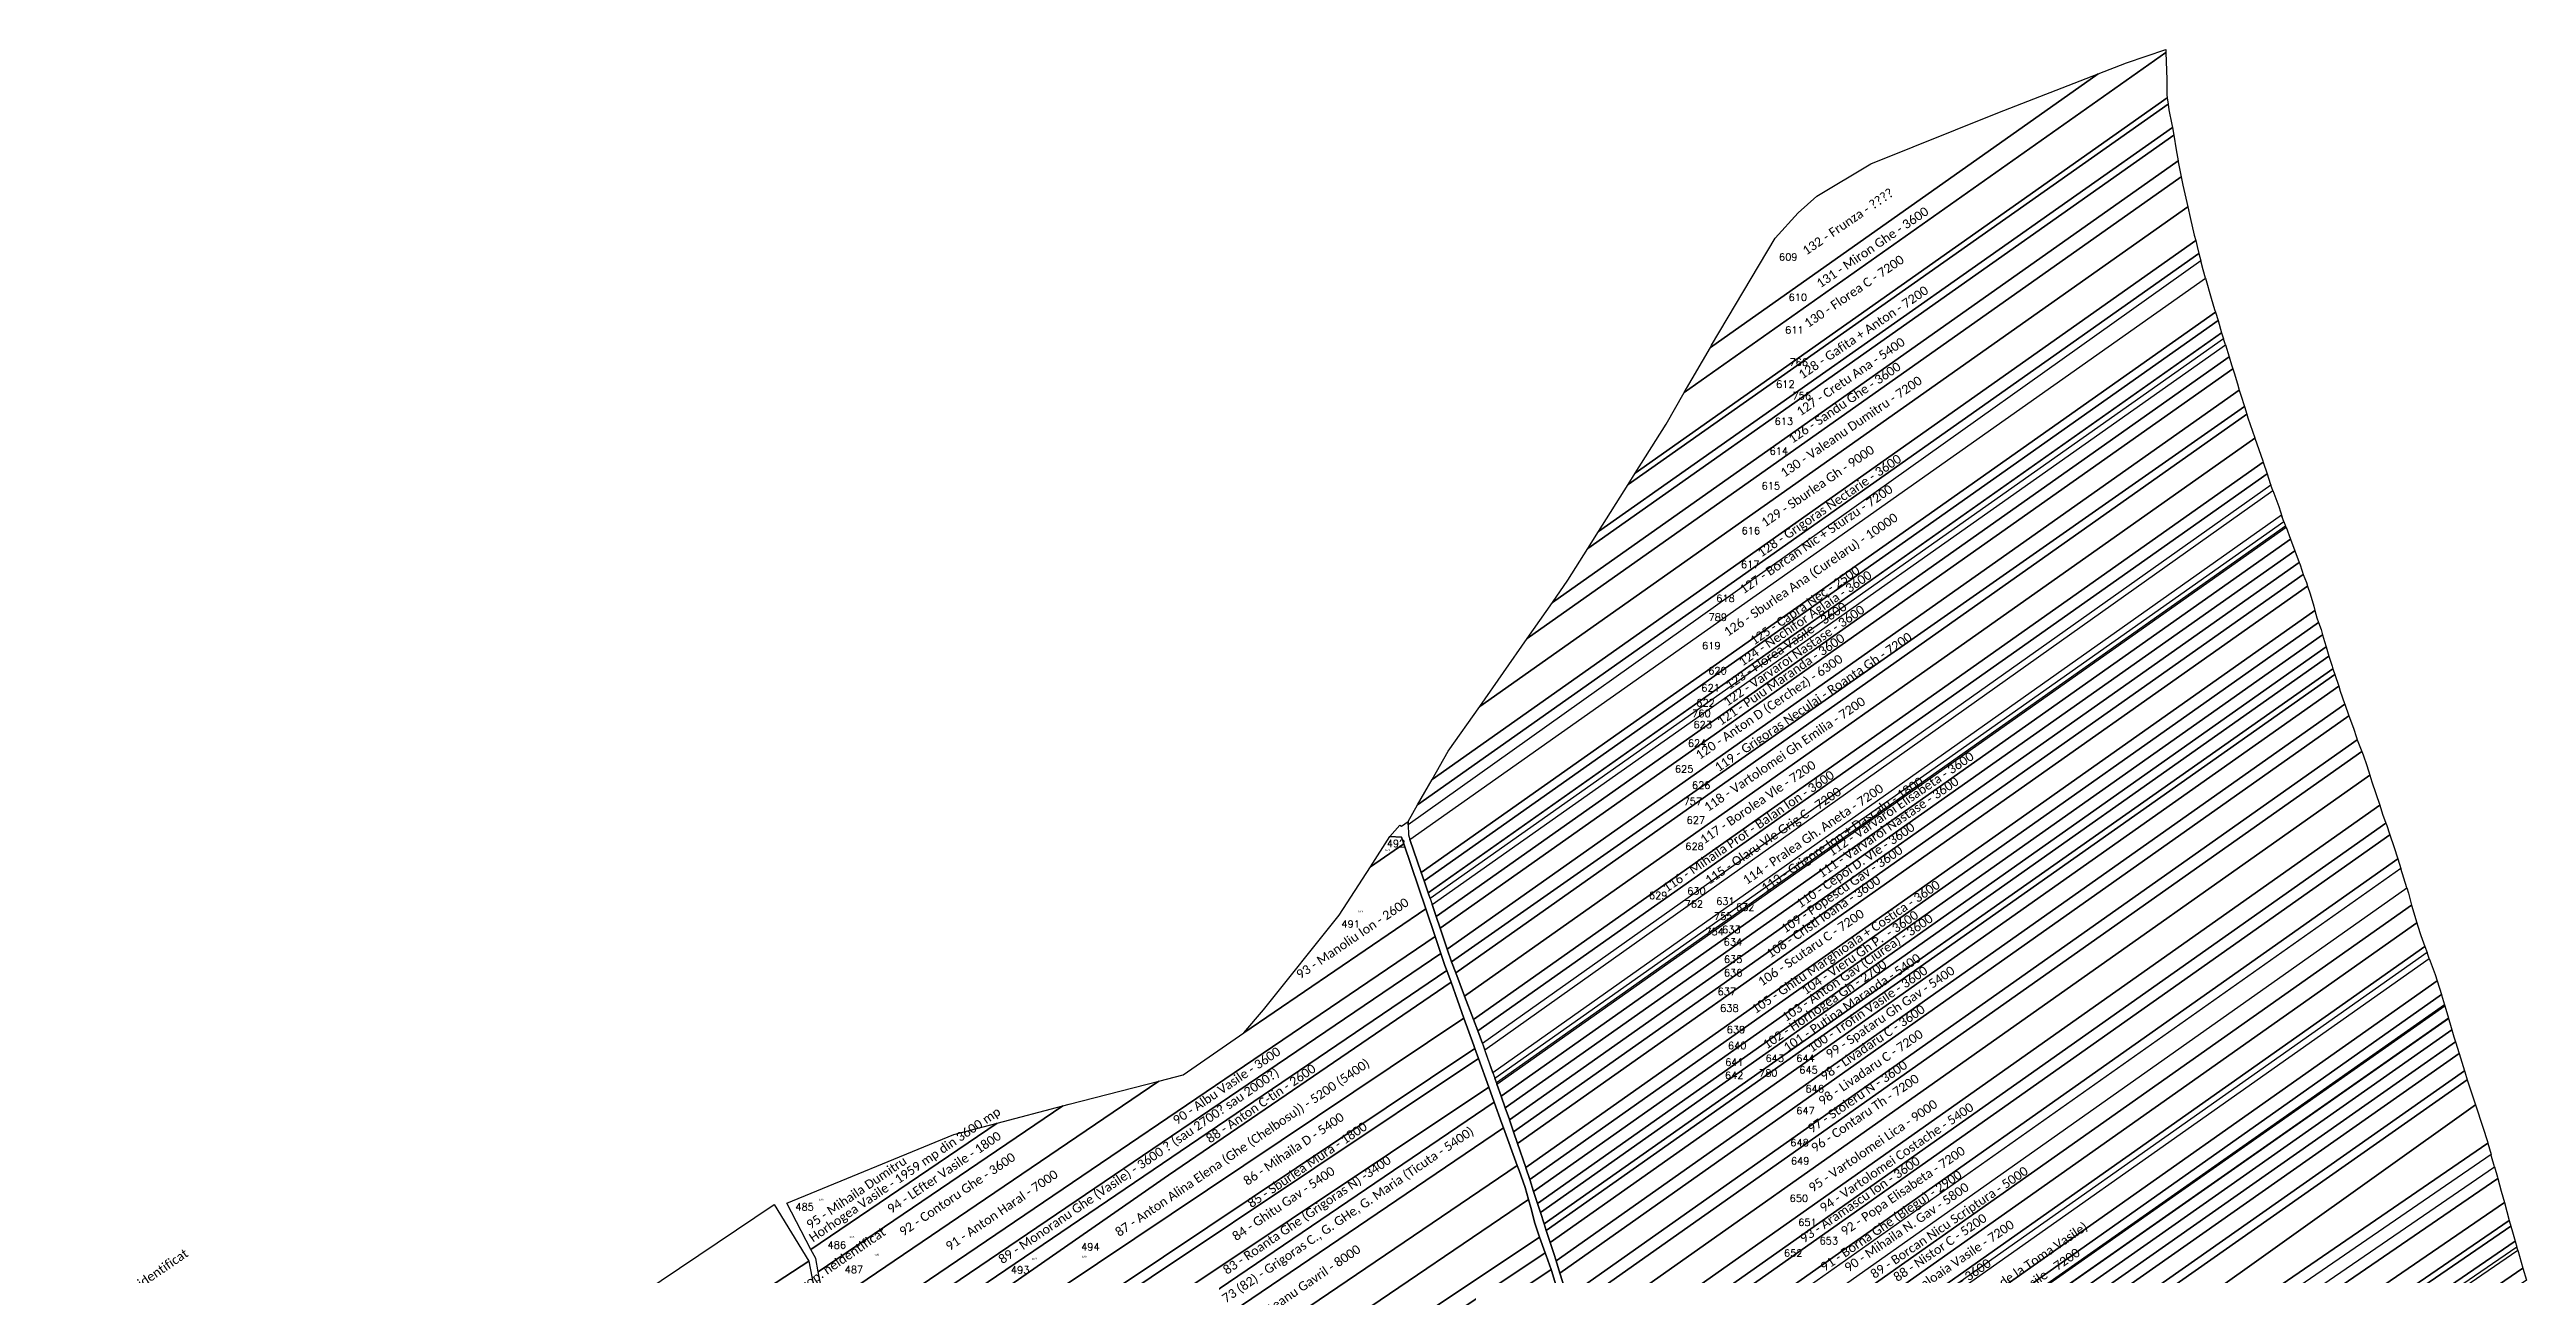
# Model space of a CAD drawing. Extents: x 612848 to 614465, y 646291 to 648325.
# Drawn here: x 612886 to 614261, y 647645 to 648325 of the extents above; entities that cross this region are included whole.
import ezdxf

# ---------------------------------------------------------------- set-up
doc = ezdxf.new("R2010")
doc.units = 0
doc.header["$LTSCALE"] = 0.5
doc.header["$MEASUREMENT"] = 0
for name, color, linetype in [('_CAT_FOL', 7, 'CONTINUOUS'), ('_IMPREJMUIT', 150, 'CONTINUOUS'), ('_NR_PARCELA', 50, 'CONTINUOUS'), ('_PARCELA_NOU_feb2025', 50, 'CONTINUOUS'), ('_TEXTE', 255, 'CONTINUOUS')]:
    doc.layers.add(name, color=color, linetype=linetype)
doc.layers.add('_ID', color=176, linetype='CONTINUOUS', lineweight=30)
doc.styles.get("Standard").update_dxf_attribs({"font": 'romans.shx'})
doc.styles.add('texte', font='calibri.ttf')

msp = doc.modelspace()

# ---------------------------------------------------------------- linework, layer by layer
at = {"layer": '_PARCELA_NOU_feb2025'}
for points in [[(614061.3, 648299.7), (614061.5, 648298.1), (613766, 648089.7), (613783.2, 648117), (613793.3, 648134.6), (614060.8, 648323.2), (614061.3, 648308.2)], [(614060.8, 648324.8), (614060.8, 648323.2), (613793.3, 648134.6), (613807.8, 648159.5), (614023.1, 648311.4), (614038.9, 648317.5)], [(613967.5, 648289.7), (614023.1, 648311.4), (613807.8, 648159.5), (613808.5, 648160.8), (613843.8, 648220.1), (613856.5, 648234.2), (613866.9, 648243.4), (613896.9, 648261.4)], [(613762.1, 648083.5), (614062, 648294.5), (614062.4, 648291.4), (614064.1, 648283.3), (614064.4, 648281.6), (613745.7, 648057.4)], [(613762.1, 648083.5), (613766, 648089.7), (614061.5, 648298.1), (614062, 648294.5)], [(614064.4, 648281.6), (614065.1, 648277.4), (613739.8, 648048), (613745.7, 648057.4), (614064.4, 648281.6), (614064.4, 648281.6)], [(614066.4, 648269.2), (614067.5, 648263), (613720.1, 648018), (613728.7, 648030.3), (613739.8, 648048), (614065.1, 648277.4)], [(614072.9, 648237.6), (613679.7, 647960.3), (613706.1, 647998), (614069.3, 648254.2), (614070.2, 648249.6)], [(614067.6, 648262.5), (614069.3, 648254.2), (613706.1, 647998), (613720.1, 648018), (614067.5, 648263)], [(614076.5, 648221.8), (614077.3, 648218.8), (613653.3, 647919.8), (613662.3, 647935.5), (613679.7, 647960.3), (614072.9, 648237.6), (614074.2, 648231.7)], [(614080.2, 648207.5), (614080.2, 648207.5), (613640, 647894.6), (613640, 647894.6), (613640, 647896.5), (613645.2, 647905.7), (614079.1, 648211.7)], [(614078.1, 648215.6), (614079.1, 648211.7), (613645.2, 647905.7), (613653.3, 647919.8), (614077.3, 648218.8)], [(613640, 647894.6), (613640.1, 647889), (613641, 647886.4), (614082.8, 648197.9), (614081.5, 648202.6), (614080.2, 648207.5)], [(614087.8, 648180.5), (614088.3, 648179.1), (613647.3, 647868.1), (613641, 647886.4), (614082.8, 648197.9), (614085.9, 648186.8)], [(614089.7, 648174.4), (613648.8, 647863.5), (613647.3, 647868.1), (614088.3, 648179.1)], [(614091.7, 648167.7), (613651.1, 647856.9), (613648.8, 647863.5), (614089.7, 648174.4)], [(614091.7, 648167.7), (614092.8, 648164.3), (613652.2, 647853.7), (613651.1, 647856.9), (614091.7, 648167.7)], [(613652.2, 647853.7), (613653.3, 647850.4), (614093.8, 648161), (614092.8, 648164.3)], [(614095.9, 648154.3), (613655.5, 647843.8), (613653.3, 647850.4), (614093.8, 648161)], [(614097.2, 648149.8), (614098, 648147.6), (613657.8, 647837.2), (613655.5, 647843.8), (614095.9, 648154.3)], [(614100.5, 648139.3), (614101.5, 648135.8), (613661.7, 647825.6), (613657.8, 647837.2), (614098, 648147.6), (614098.7, 648145.5)], [(613664.1, 647818.6), (613661.7, 647825.6), (614101.5, 648135.8), (614102.4, 648133.1), (614104.4, 648126.7), (614104.4, 648126.8), (613664.1, 647818.6)], [(613666.4, 647812.5), (613664.1, 647818.6), (614104.4, 648126.8), (614105.7, 648122.4)], [(614110.2, 648109.4), (614110.2, 648109.2), (613671.3, 647799.6), (613666.4, 647812.5), (614105.7, 648122.4), (614106.3, 648120.5)], [(614114.5, 648096.5), (614114.7, 648095.9), (613676.2, 647786.6), (613671.3, 647799.6), (614110.2, 648109.2)], [(614116.9, 648089.3), (613678.6, 647780.2), (613676.2, 647786.6), (614114.7, 648095.9)], [(613681.2, 647773.3), (613678.6, 647780.2), (614116.9, 648089.3), (614118.7, 648084.1), (614119.1, 648083), (613681.2, 647773.3)], [(613681.2, 647773.3), (613682.5, 647769.7), (614120.2, 648080.1), (614119.1, 648083)], [(614123.4, 648071.3), (614125.4, 648065.3), (614125, 648066.5), (613687, 647757), (613682.5, 647769.7), (614120.2, 648080.1)], [(613687, 647757), (613688.1, 647754), (614126.3, 648063), (614125.4, 648065.3), (614125, 648066.5)], [(614127.2, 648060.4), (613689, 647751.4), (613688.1, 647754), (614126.3, 648063)], [(613689, 647751.4), (613689.2, 647750.7), (614127.5, 648059.7), (614127.2, 648060.4)], [(614129.9, 648053.2), (613691.6, 647744.1), (613689.2, 647750.7), (614127.5, 648059.7)], [(614132.3, 648046.7), (613693.9, 647737.5), (613691.6, 647744.1), (614129.9, 648053.2)], [(613696.2, 647731.1), (613693.9, 647737.5), (614132.3, 648046.7), (614134.8, 648040.2), (613696.2, 647730.9)], [(614136.4, 648035.4), (614137, 648033.6), (613698.5, 647724.3), (613696.2, 647730.9), (614134.8, 648040.2), (614135.1, 648039.5)], [(614138.8, 648029), (614139.4, 648027.1), (613700.7, 647717.7), (613698.5, 647724.3), (614137, 648033.6)], [(614142.9, 648016), (614143.5, 648013.6), (613705.3, 647704.5), (613700.7, 647717.7), (614139.4, 648027.1), (614140.8, 648022.7)], [(613705.3, 647704.3), (613705.3, 647704.5), (614143.5, 648013.6), (614144.6, 648009.5), (614145.5, 648006.8), (613707.5, 647697.8)], [(614146.9, 648003), (614147.7, 648000.1), (613709.6, 647691.1), (613707.5, 647697.8), (614145.5, 648006.8)], [(614148.8, 647996.4), (614149.7, 647993.3), (613711.8, 647684.5), (613709.6, 647691.1), (614147.7, 648000.1)], [(614151.3, 647988.2), (613713.5, 647679.5), (613711.8, 647684.5), (614149.7, 647993.3)], [(614153, 647982.6), (614153.5, 647981.2), (613715.6, 647673.1), (613713.5, 647679.5), (614151.3, 647988.2)], [(614153.5, 647981.2), (614154.5, 647978.1), (613716.7, 647669.4), (613715.6, 647673.1)], [(614156.7, 647971.5), (613718.9, 647662.8), (613716.7, 647669.4), (614154.5, 647978.1)], [(613720.9, 647656.8), (613718.9, 647662.8), (614156.7, 647971.5), (614157.6, 647968.7), (614160, 647961.9), (614160.1, 647961.5), (613722.2, 647652.7)], [(614162.4, 647955.1), (614162.4, 647955), (613724.2, 647645.9), (613722.2, 647652.7), (614160.1, 647961.5)], [(614166.5, 647943), (614167, 647941.8), (613728.4, 647632.4), (613724.2, 647645.9), (614162.4, 647955), (614165, 647948.3)], [(614169.5, 647935.3), (613730.5, 647625.7), (613728.4, 647632.4), (614167, 647941.8)], [(614172.3, 647927.6), (614174, 647922.1), (613734.6, 647612.2), (613730.5, 647625.7), (614169.5, 647935.3), (614170.2, 647933.4)], [(614175.1, 647918.4), (614179.5, 647905.5), (613739.8, 647595.4), (613734.6, 647612.2), (614174, 647922.1)], [(614181.1, 647900.6), (614182.9, 647895.6), (613742.9, 647585.3), (613739.8, 647595.4), (614179.5, 647905.5)], [(614183.2, 647894.7), (614185.1, 647889), (613744.9, 647578.6), (613742.9, 647585.3), (614182.9, 647895.6)], [(613601.6, 647844.4), (613619, 647871.3), (613637.6, 647884), (613649.8, 647847.9), (613548.8, 647779.1), (613559.7, 647792)], [(613636.3, 647887.8), (613637.6, 647884), (613619, 647871.3), (613629.8, 647888.1)], [(614187.3, 647882.6), (614189.5, 647875.7), (613748.9, 647565), (613744.9, 647578.6), (614185.1, 647889)], [(613750.1, 647561.2), (613748.9, 647565), (614189.5, 647875.7), (614191.2, 647870.4), (613750.6, 647559.7)], [(613750.6, 647559.7), (613754.4, 647549.1), (614194.6, 647859.6), (614191.2, 647870.4)], [(614197, 647850.7), (614197.2, 647850.1), (613757.6, 647540.1), (613754.4, 647549.1), (614194.6, 647859.6), (614195.5, 647856.6)], [(613548.8, 647779.1), (613649.8, 647847.9), (613655, 647832.6), (613336.9, 647616.9), (613328, 647619.7), (613319.4, 647628.8), (613501.5, 647752.3), (613515.1, 647755.8)], [(614200.1, 647840.3), (613761, 647530.6), (613757.6, 647540.1), (614197.2, 647850.1)], [(613763, 647525.2), (613761, 647530.6), (614200.1, 647840.3), (614200.5, 647838.9), (614202.3, 647833.1), (614204.5, 647827), (613764.9, 647517)], [(613336.9, 647616.9), (613655, 647832.6), (613658.2, 647823.2), (613348.6, 647613.4)], [(614205.8, 647823.7), (614205.8, 647823.7), (613765.7, 647513.5), (613764.9, 647517), (614204.5, 647827)], [(613660.4, 647816.6), (613661.5, 647813.7), (613360.6, 647609.7), (613348.6, 647613.4), (613658.2, 647823.2)], [(613417, 647637.7), (613393.4, 647623.1), (613367.9, 647607.5), (613360.6, 647609.7), (613661.5, 647813.7), (613663.8, 647807.3), (613506.9, 647700.2)], [(613765.7, 647513.5), (613766.5, 647509.9), (614206.9, 647820.5), (614205.8, 647823.7)], [(614210.3, 647811.6), (614211.4, 647808.1), (613767.7, 647495.2), (613766.5, 647509.9), (614206.9, 647820.5)], [(613444.2, 647639.2), (613417, 647637.7), (613506.9, 647700.2), (613663.8, 647807.3), (613671, 647787.4), (613447.3, 647637.7)], [(613768.4, 647486.1), (613767.7, 647495.2), (614211.4, 647808.1), (614213.8, 647800.4)], [(614213.8, 647800.3), (614215.5, 647794.7), (613768.8, 647481.2), (613768.4, 647486.1), (614213.8, 647800.4)], [(613676.4, 647772.2), (613677.1, 647770.4), (613405.2, 647588.7), (613404.7, 647590.7), (613407.9, 647599.9), (613448.7, 647630.9), (613450.1, 647636.3), (613447.3, 647637.7), (613671, 647787.4)], [(613768.3, 647466.7), (613768.5, 647472.6), (614217.6, 647787.2), (614218.5, 647784.8), (614219.6, 647780.8), (613768.6, 647464.4)], [(613768.8, 647480.6), (614215.7, 647794.1), (614217.7, 647787.3), (613768.5, 647472.6)], [(614215.5, 647794.7), (614215.7, 647794.1), (613768.8, 647480.6), (613768.8, 647481.2)], [(613679, 647765), (613406.5, 647583), (613405.2, 647588.7), (613677.1, 647770.4)], [(614220.7, 647776.9), (614221.5, 647774.2), (613769.5, 647457), (613768.6, 647464.4), (614219.6, 647780.8)], [(613770.4, 647449.7), (613769.5, 647457), (614221.5, 647774.2), (614223.6, 647767.7)], [(613679, 647765), (613684.8, 647749.1), (613410.7, 647566), (613406.5, 647583)], [(613771.8, 647438.8), (613770.4, 647449.7), (614223.6, 647767.7), (614226.6, 647758)], [(614226.8, 647757.5), (614228.1, 647753.1), (613849.6, 647487.5), (613772.5, 647433.3), (613771.8, 647438.8), (614226.6, 647758)], [(613451.8, 647739.6), (613501.5, 647752.3), (613319.4, 647628.8), (613314.9, 647633.6), (613312.4, 647646.6), (613448.2, 647738.7)], [(613411.1, 647564.3), (613410.7, 647566), (613684.8, 647749.1), (613687.8, 647740.7), (613388.1, 647537.5)], [(614232.7, 647739.2), (613863.4, 647475.9), (613849.6, 647487.5), (614228.1, 647753.1)], [(613387.7, 647722.8), (613411.8, 647729.1), (613308.4, 647659), (613295, 647684.6)], [(613311, 647654), (613308.4, 647659), (613411.8, 647729.1), (613448.2, 647738.7), (613312.4, 647646.6)], [(613692.1, 647728.9), (613693, 647726.4), (613386.5, 647518.7), (613385, 647533.8), (613388.1, 647537.5), (613687.8, 647740.7)], [(613776, 647404.8), (613772.5, 647433.3), (613849.6, 647487.5), (613863.4, 647475.9), (614232.7, 647739.2), (614236.8, 647726.9), (614239.3, 647718.8), (614239.6, 647717.9), (613777.5, 647401.5)], [(613387.2, 647511.8), (613386.5, 647518.7), (613693, 647726.4), (613700.6, 647705.6), (613391.4, 647496)], [(614241.3, 647711.6), (614241.3, 647711.6), (613780.4, 647395.5), (613777.5, 647401.5), (614239.6, 647717.9)], [(613701.7, 647702.7), (613704.9, 647693.3), (613706.9, 647686.6), (613397.6, 647477), (613392.8, 647490.6), (613391.4, 647496), (613700.6, 647705.6)], [(613780.4, 647395.5), (613783.1, 647389.7), (614243.2, 647704.8), (614241.6, 647710.5), (614241.3, 647711.6)], [(614244.9, 647699.1), (614245.1, 647698.3), (613785.8, 647383.8), (613783.1, 647389.7), (614243.2, 647704.8)], [(614246.9, 647691.4), (614248.7, 647685), (613791.4, 647371.9), (613785.8, 647383.8), (614245.1, 647698.3)], [(613056.1, 647527.4), (613053.9, 647531.1), (613195.4, 647624.1), (613214.5, 647634.5), (613288, 647684), (613307.2, 647652.5), (613257.6, 647620.1), (613247, 647626.7), (613217.7, 647604.1), (613223.4, 647597.7), (613117.4, 647528.3)], [(613710.4, 647673.5), (613713, 647665.8), (613403.8, 647459.5), (613397.6, 647477), (613706.9, 647686.6), (613708.1, 647682.3)], [(614251.4, 647675.1), (613795.6, 647362.9), (613791.4, 647371.9), (614248.7, 647685)], [(614252.3, 647671.8), (613796.9, 647359.9), (613795.6, 647362.9), (614251.4, 647675.1)], [(613403.8, 647459.5), (613713, 647665.8), (613716.1, 647657), (613406.9, 647450.8)], [(614253.2, 647668.7), (614254.7, 647663.5), (613800.4, 647352.4), (613796.9, 647359.9), (614252.3, 647671.8)], [(614255.6, 647660.2), (613801.8, 647349.4), (613800.4, 647352.4), (614254.7, 647663.5), (614255.6, 647660.2)], [(613801.8, 647349.4), (613802.5, 647347.9), (614256.1, 647658.5), (614255.6, 647660.2)], [(613353.1, 647605.7), (613293.4, 647601.5), (613272.7, 647610.8), (613257.6, 647620.1), (613307.2, 647652.5), (613308.9, 647643.8), (613311.2, 647631.7), (613325.7, 647616.3)], [(613716.6, 647655.6), (613719.4, 647647.8), (613412.6, 647443.1), (613407.4, 647449.4), (613406.9, 647450.8), (613716.1, 647657)], [(613719.7, 647646.8), (613722.3, 647638.1), (613419.6, 647436.2), (613416.2, 647438.8), (613412.6, 647443.1), (613719.4, 647647.8)], [(614259, 647648.6), (613806.8, 647338.8), (613802.5, 647347.9), (614256.1, 647658.5)], [(614261, 647641.9), (613809.6, 647332.8), (613806.8, 647338.8), (614259, 647648.6)]]:
    msp.add_lwpolyline(points, close=True, dxfattribs=at)
msp.add_lwpolyline([(613722.3, 647638.1), (613719.7, 647646.8), (613719.4, 647647.8), (613716.6, 647655.6), (613716.1, 647657), (613713, 647665.8), (613710.4, 647673.5), (613708.1, 647682.3), (613706.9, 647686.6), (613704.9, 647693.3), (613701.7, 647702.7), (613700.6, 647705.6), (613693, 647726.4), (613692.1, 647728.9), (613687.8, 647740.7), (613684.8, 647749.1), (613679, 647765), (613677.1, 647770.4), (613676.4, 647772.2), (613671, 647787.4), (613663.8, 647807.3), (613661.5, 647813.7), (613660.4, 647816.6), (613658.2, 647823.2), (613655, 647832.6), (613649.8, 647847.9), (613637.6, 647884), (613636.3, 647887.8), (613629.8, 647888.1), (613635.3, 647894.4), (613636.3, 647893.9), (613640, 647896.5), (613640, 647894.6), (613640.1, 647889), (613641, 647886.4), (613647.3, 647868.1), (613648.8, 647863.5), (613651.1, 647856.9), (613653.3, 647850.4), (613655.5, 647843.8), (613657.8, 647837.2), (613661.7, 647825.6), (613664.1, 647818.6), (613666.4, 647812.5), (613671.3, 647799.6), (613676.2, 647786.6), (613678.6, 647780.2), (613681.2, 647773.3), (613683.4, 647767.1), (613688.1, 647754), (613689.2, 647750.7), (613691.6, 647744.1), (613693.9, 647737.5), (613696.2, 647731.1), (613696.2, 647730.9), (613698.5, 647724.3), (613700.7, 647717.7), (613705.3, 647704.5), (613705.3, 647704.3), (613707.5, 647697.8), (613709.6, 647691.1), (613711.8, 647684.5), (613713.5, 647679.5), (613715.6, 647673.1), (613716.7, 647669.4), (613718.9, 647662.8), (613720.9, 647656.8), (613722.2, 647652.7), (613724.2, 647645.9), (613728.4, 647632.4)], dxfattribs=at)

# ---------------------------------------------------------------- texts
at = {"layer": '_CAT_FOL', "style": 'texte'}
for p in [(613627.7, 647880), (613612.9, 647846), (613313.7, 647686.1), (613330.6, 647665.4), (613344, 647655.5), (613431.7, 647653.3), (613459.7, 647654.5)]:
    msp.add_text('A', height=1, dxfattribs=at).set_placement(p)
at = {"layer": '_ID', "color": 40, "true_color": 0xf8d731}
for s, p in [('609', (613845.9, 648207.7)), ('610', (613851.2, 648185.3)), ('611', (613849.3, 648167.2)), ('612', (613844.3, 648137.1)), ('766', (613851.7, 648149.3)), ('756', (613853.4, 648130.7)), ('613', (613843.5, 648116.5)), ('614', (613840.7, 648100)), ('615', (613836.3, 648080.7)), ('616', (613825.1, 648055.8)), ('617', (613824.8, 648037.1)), ('618', (613811, 648018.3)), ('789', (613806.8, 648007.8)), ('619', (613803.2, 647992)), ('620', (613806.6, 647978.1)), ('622', (613800, 647960.3)), ('621', (613802.8, 647968.6)), ('760', (613797.7, 647954.4)), ('623', (613798.4, 647948.2)), ('624', (613795.3, 647937.9)), ('625', (613788.1, 647923.6)), ('757', (613792.9, 647905.6)), ('626', (613797.6, 647914.6)), ('627', (613794.6, 647895.2)), ('492', (613628.1, 647882.2)), ('628', (613793.9, 647880.7)), ('629', (613773.7, 647853.4)), ('762', (613793.5, 647848.7)), ('630', (613794.9, 647855.9)), ('631', (613811, 647850.2)), ('491', (613602.9, 647837.6)), ('755', (613809.8, 647841.9)), ('633', (613814.3, 647834.5)), ('632', (613822, 647846.9)), ('754', (613805, 647833.3)), ('634', (613815.2, 647827.6)), ('635', (613815.3, 647818)), ('636', (613815.3, 647810.5)), ('637', (613811.8, 647800.1)), ('638', (613813.2, 647790.9)), ('639', (613816.9, 647778.9)), ('640', (613817.6, 647770.1)), ('642', (613815.9, 647753.6)), ('641', (613816, 647760.9)), ('780', (613834.8, 647754.9)), ('643', (613838.4, 647763)), ('644', (613855.5, 647763)), ('645', (613857.2, 647756.6)), ('646', (613860.6, 647746.1)), ('647', (613855.5, 647734)), ('648', (613852.2, 647716.2)), ('649', (613852.5, 647706.1)), ('650', (613851.8, 647685.3)), ('485', (613299.7, 647680.6)), ('651', (613856.6, 647672)), ('486', (613317.6, 647659.4)), ('494', (613458.4, 647658.4)), ('653', (613868.4, 647661.8)), ('487', (613327.1, 647645.8)), ('493', (613419.4, 647645.6)), ('652', (613848.7, 647655))]:
    msp.add_text(s, height=4, dxfattribs=at).set_placement(p)
at = {"layer": '_IMPREJMUIT', "style": 'texte'}
for p in [(613628.8, 647880.1), (613614, 647846), (613314.8, 647686.2), (613331.6, 647665.5), (613345, 647655.6), (613432.8, 647653.4), (613460.8, 647654.5)]:
    msp.add_text('N', height=1, dxfattribs=at).set_placement(p)
at = {"layer": '_NR_PARCELA', "style": 'texte'}
for p in [(613626.9, 647880), (613612.1, 647846), (613312.9, 647686.1), (613329.7, 647665.4), (613343.1, 647655.5), (613430.9, 647653.3), (613458.9, 647654.5)]:
    msp.add_text('1', height=1, dxfattribs=at).set_placement(p)
at = {"layer": '_TEXTE', "style": 'texte'}
for s, rotation, p in [('132 - Frunza - ????', 34.4048, (613861.1, 648210.5)), ('131 - Miron Ghe - 3600', 34.4048, (613868.9, 648192.3)), ('130 - Florea C - 7200', 34.4048, (613862.1, 648170.2)), ('128 - Gafita + Anton - 7200', 34.4048, (613858.9, 648141.7)), ('127 - Cretu Ana - 5400', 34.4048, (613857.8, 648121.2)), ('130 - Valeanu Dumitru - 7200', 34.4048, (613848.9, 648087.2)), ('126 - Sandu Ghe - 3600', 34.4048, (613853.3, 648106)), ('128 - Grigoras Nectarie - 3600', 34.4048, (613836.1, 648042.9)), ('129 - Sburlea Gh - 9000', 34.4048, (613838.2, 648059.6)), ('127 - Borcan Nic + Sturzu - 7200', 34.4048, (613826.2, 648022.5)), ('126 - Sburlea Ana (Curelaru) - 10000', 34.4048, (613817.5, 647998.9)), ('124 - Nechifor Aglaia - 3600', 34.4048, (613825.6, 647982.4)), ('125 - Capra Nec - 2500', 34.4048, (613832, 647994.1)), ('123 - Florea Vasile - 3600', 34.4048, (613818.3, 647969.4)), ('122 - Varvaroi Nastase - 3600', 34.4048, (613817.2, 647960.2)), ('119 - Grigoras Neculai - Roanta Gh - 7200', 34.4048, (613812.4, 647923.8)), ('121 - Puiu Maranda - 3600', 34.4048, (613813.6, 647949.5)), ('120 - Anton D (Cerchez) - 6300', 34.4048, (613801.8, 647930.6)), ('118 - Vartolomei Gh Emilia - 7200', 34.4048, (613806.5, 647901.7)), ('112 - Varvaroi Elisabeta - 3600', 34.4048, (613875.1, 647876.9)), ('116 - Mihaila Prof - Balan Ion - 3600', 34.4048, (613783.5, 647856.9)), ('117 - Borolea Vle - 7200', 34.4048, (613804.3, 647883.7)), ('113 - Grigore Ion + Dascalu - 1800', 34.4048, (613838.3, 647856.9)), ('111 - Varvaroi Nastase - 3600', 34.4048, (613869.5, 647864.9)), ('115 - Olaru Vle Grig C - 7200', 34.4048, (613807.1, 647861.2)), ('114 - Pralea Gh. Aneta - 7200', 34.4048, (613828, 647861.2)), ('110 - Cepoi D. Vle - 3600', 34.4048, (613857.6, 647848.1)), ('109 - Popescu Gav - 3600', 34.4048, (613849.2, 647834.2)), ('108 - Cristi Ioana - 3600', 34.4048, (613841, 647820.3)), ('93 - Manoliu Ion - 2600', 34.2919, (613580, 647808.8)), ('105 - Ghitu Marghioala + Costica - 3600', 34.4048, (613832.8, 647789.5)), ('106 - Scutaru C - 7200', 34.4048, (613836.4, 647804.8)), ('103 - Anton Gav (Ciurea) - 3600', 34.4048, (613849.7, 647785.1)), ('104 - Vieru Gh P.  - 3600', 34.4048, (613860.6, 647800)), ('102 - Horhogea Gh - 2700', 34.4048, (613839.1, 647769.9)), ('101 - Putina Maranda - 5400', 34.4048, (613850.6, 647768.4)), ('100 - Trofin Vasile - 3600', 34.4048, (613864, 647768)), ('99 - Spataru Gh Gav - 5400', 34.4048, (613874.1, 647764.6)), ('98 - Livadaru C - 3600', 34.4048, (613871.1, 647752.4)), ('90 - Albu Vasile - 3600', 34.2919, (613511.5, 647727.9)), ('98 - Livadaru C - 7200', 34.4048, (613870, 647738.6)), ('89 - Monoranu Ghe (Vasile) - 3600 ? (sau 2700? sau 2000?)', 34.2919, (613414.7, 647650.7)), ('87 - Anton Alina Elena (Ghe (Chelbosu)) - 5200 (5400)', 34.2919, (613479.5, 647665.8)), ('88 - Anton C-tin - 2600', 34.2919, (613530, 647717.7)), ('97 - Stoleru N - 3600', 34.4048, (613864, 647723.3)), ('96 - Contaru Th - 7200', 34.4048, (613865.9, 647712.6)), ('95 - Vartolomei Lica - 9000', 34.4048, (613864.5, 647690.5)), ('Horhogea Vasile - 1959 mp din 3600 mp', 34.2919, (613309.5, 647662.8)), ('86 - Mihaila D - 5400', 34.2919, (613550.7, 647694.2)), ('85 - Sburlea Mura - 1800', 34.2919, (613553, 647681.8)), ('94 - Vartolomei Costache - 5400', 34.4048, (613870.7, 647679.3)), ('94 - LEfter Vasile - 1800', 34.2919, (613352.9, 647678.7)), ('73 (82) - Grigoras C., G. GHe, G. Maria (Ticuta - 5400)', 34.2919, (613538.8, 647629.1)), ('92 - Popa Elisabeta - 7200', 34.4048, (613882.4, 647666.3)), ('95 - Mihaila Dumitru', 34.2919, (613308, 647670)), ('92 - Contoru Ghe - 3600', 34.2919, (613359.6, 647666.1)), ('91 - Anton Haral - 7000', 34.2919, (613385.3, 647658)), ('83 - Roanta Ghe (Grigoras N) -3400', 34.2919, (613539.4, 647644.8)), ('84 - Ghitu Gav - 5400', 34.2919, (613544.5, 647663.5)), ('93 - Aramascu Ion - 3600', 34.4048, (613859.7, 647662.3)), ('91 - Borna Ghe (Blegu) - 2900', 34.4048, (613871.1, 647646.5)), ('89 - Borcan Nicu Scriptura - 5000', 34.4048, (613898.9, 647642.5)), ('90 - Mihaila N. Gav - 5800', 34.4048, (613884.4, 647646.1)), ('107 - 30607 - Cotoc Gigel - 6896 (din 7200 de la Toma Vasile)', 34.4048, (613859.2, 647561.8)), ('87 - Pavaloaia Vasile - 7200', 34.4048, (613906, 647622.9)), ('88 - Nistor C - 5200', 34.4048, (613911.7, 647640.8)), ('Comuna / prop. neidentificat', 34.3835, (613274.7, 647615.6)), ('81 - Munteanu Gavril - 8000', 34.2919, (613540.6, 647607.7)), ('85 - Stefanescu Vasile - 7200', 34.4048, (613938.9, 647604.8)), ('Comuna / prop. neidentificat', 34.3835, (612887.4, 647603.8)), ('86 - Ghitu Vasile - 3600', 34.4048, (613903.6, 647608.6))]:
    msp.add_text(s, height=5, rotation=rotation, dxfattribs=at).set_placement(p)

doc.saveas('drawing.dxf')
